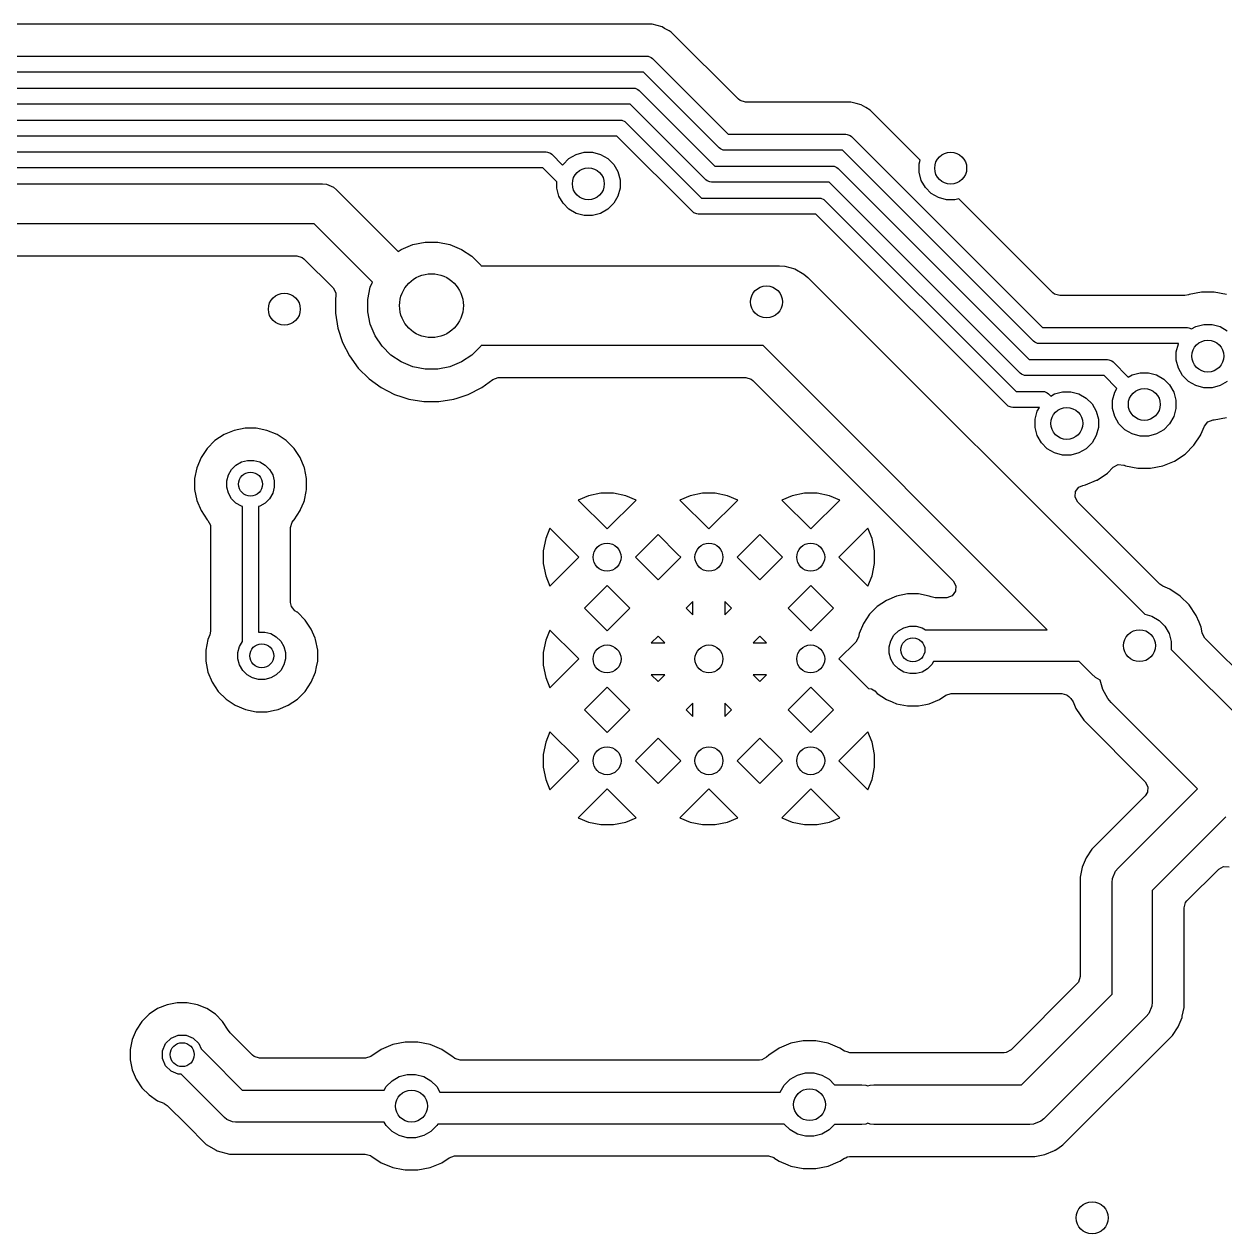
# Model space of a CAD drawing. Extents: x 0.71 to 7.56, y -5.16 to -0.79.
# Drawn here: x 3.891 to 4.483, y -2.079 to -1.482 of the extents above; entities that cross this region are included whole.
import ezdxf

# ---------------------------------------------------------------- set-up
doc = ezdxf.new("R2010")
doc.units = 0
doc.header["$MEASUREMENT"] = 0
doc.layers.add('BLACK', color=7, linetype='CONTINUOUS')

msp = doc.modelspace()

# ---------------------------------------------------------------- linework, layer by layer
at = {"layer": 'BLACK', "linetype": 'CONTINUOUS'}
for p, q in [((4.20028, -1.48226), (2.98742, -1.48226)), ((4.20279, -1.48294), (4.20028, -1.48226)), ((4.20028, -1.48226), (4.20028, -1.48226)), ((4.2053, -1.48361), (4.20279, -1.48294)), ((4.20652, -1.48432), (4.2053, -1.48361)), ((4.20874, -1.48559), (4.20652, -1.48432)), ((4.20926, -1.4859), (4.20874, -1.48559)), ((4.20979, -1.4862), (4.20926, -1.4859)), ((4.2429, -1.51931), (4.20979, -1.4862)), ((4.20979, -1.4862), (4.20979, -1.4862)), ((2.94809, -1.49803), (4.19769, -1.49803)), ((4.19769, -1.49803), (4.19846, -1.49811)), ((4.19846, -1.49811), (4.19988, -1.49869)), ((4.19988, -1.49869), (4.20047, -1.49918)), ((4.20047, -1.49918), (4.2378, -1.53651)), ((4.19606, -1.50591), (2.94646, -1.50591)), ((4.23338, -1.54323), (4.19606, -1.50591)), ((2.94118, -1.51378), (4.19117, -1.51378)), ((4.19117, -1.51378), (4.19193, -1.51386)), ((4.19193, -1.51386), (4.19335, -1.51444)), ((4.19335, -1.51444), (4.19395, -1.51493)), ((4.19395, -1.51493), (4.23127, -1.55225)), ((4.24371, -1.51996), (4.2429, -1.51931)), ((4.24635, -1.52074), (4.24371, -1.51996)), ((4.29837, -1.52074), (4.24635, -1.52074)), ((4.30088, -1.52141), (4.29837, -1.52074)), ((4.29837, -1.52074), (4.29837, -1.52074)), ((4.18954, -1.52165), (2.93955, -1.52165)), ((4.22686, -1.55898), (4.18954, -1.52165)), ((4.30339, -1.52208), (4.30088, -1.52141)), ((4.30563, -1.52338), (4.30339, -1.52208)), ((4.30788, -1.52468), (4.30563, -1.52338)), ((4.33245, -1.54925), (4.30788, -1.52468)), ((2.93466, -1.52953), (4.18464, -1.52953)), ((4.18464, -1.52953), (4.18541, -1.5296)), ((4.18541, -1.5296), (4.18683, -1.53019)), ((4.18683, -1.53019), (4.18743, -1.53068)), ((4.18743, -1.53068), (4.22475, -1.568)), ((4.18301, -1.5374), (2.93303, -1.5374)), ((4.22034, -1.57472), (4.18301, -1.5374)), ((4.2378, -1.53651), (4.29578, -1.53651)), ((4.29578, -1.53651), (4.29655, -1.53658)), ((4.29655, -1.53658), (4.29797, -1.53717)), ((4.29797, -1.53717), (4.29856, -1.53766)), ((4.29856, -1.53766), (4.39279, -1.63189)), ((4.23398, -1.54372), (4.23338, -1.54323)), ((4.23437, -1.54388), (4.23398, -1.54372)), ((4.2354, -1.54431), (4.23437, -1.54388)), ((4.23617, -1.54438), (4.2354, -1.54431)), ((4.29415, -1.54438), (4.23617, -1.54438)), ((4.38838, -1.63861), (4.29415, -1.54438)), ((2.92814, -1.54528), (4.14803, -1.54528)), ((4.14803, -1.54528), (4.1488, -1.54535)), ((4.1488, -1.54535), (4.15022, -1.54594)), ((4.15022, -1.54594), (4.15082, -1.54643)), ((4.15082, -1.54643), (4.15618, -1.5518)), ((4.1564, -1.55142), (4.15931, -1.54851)), ((4.15931, -1.54851), (4.16287, -1.54645)), ((4.16287, -1.54645), (4.16684, -1.54539)), ((4.16684, -1.54539), (4.17095, -1.54539)), ((4.17095, -1.54539), (4.17492, -1.54645)), ((4.17492, -1.54645), (4.17848, -1.54851)), ((4.17848, -1.54851), (4.18139, -1.55142)), ((4.33194, -1.55118), (4.33245, -1.54925)), ((4.1464, -1.55315), (2.92651, -1.55315)), ((4.15328, -1.56003), (4.1464, -1.55315)), ((4.15618, -1.5518), (4.1564, -1.55142)), ((4.18139, -1.55142), (4.18345, -1.55498)), ((4.18345, -1.55498), (4.18451, -1.55895)), ((4.23127, -1.55225), (4.28926, -1.55225)), ((4.28926, -1.55225), (4.29003, -1.55233)), ((4.29003, -1.55233), (4.29144, -1.55292)), ((4.29144, -1.55292), (4.29204, -1.55341)), ((4.29204, -1.55341), (4.38627, -1.64764)), ((4.33194, -1.55529), (4.33194, -1.55118)), ((4.333, -1.55926), (4.33194, -1.55529)), ((3.83268, -1.56102), (4.0378, -1.56102)), ((4.0378, -1.56102), (4.03972, -1.56121)), ((4.03972, -1.56121), (4.04326, -1.56268)), ((4.04326, -1.56268), (4.04326, -1.56268)), ((4.04326, -1.56268), (4.04476, -1.56391)), ((4.15328, -1.56306), (4.15328, -1.56003)), ((4.18451, -1.55895), (4.18451, -1.56306)), ((4.22745, -1.55947), (4.22686, -1.55898)), ((4.22887, -1.56005), (4.22745, -1.55947)), ((4.22964, -1.56013), (4.22887, -1.56005)), ((4.28763, -1.56013), (4.22964, -1.56013)), ((4.38186, -1.65436), (4.28763, -1.56013)), ((4.33506, -1.56282), (4.333, -1.55926)), ((4.04476, -1.56391), (4.07516, -1.59431)), ((4.15435, -1.56703), (4.15328, -1.56306)), ((4.1564, -1.57059), (4.15435, -1.56703)), ((4.18345, -1.56703), (4.18139, -1.57059)), ((4.18451, -1.56306), (4.18345, -1.56703)), ((4.22475, -1.568), (4.28273, -1.568)), ((4.28273, -1.568), (4.2835, -1.56808)), ((4.2835, -1.56808), (4.28492, -1.56867)), ((4.28492, -1.56867), (4.28552, -1.56916)), ((4.33796, -1.56573), (4.33506, -1.56282)), ((4.34152, -1.56779), (4.33796, -1.56573)), ((4.34549, -1.56885), (4.34152, -1.56779)), ((4.35154, -1.56833), (4.3496, -1.56885)), ((4.36917, -1.58596), (4.35154, -1.56833)), ((4.15931, -1.5735), (4.1564, -1.57059)), ((4.16287, -1.57555), (4.15931, -1.5735)), ((4.17848, -1.5735), (4.17492, -1.57555)), ((4.18139, -1.57059), (4.17848, -1.5735)), ((4.28552, -1.56916), (4.37975, -1.66339)), ((4.3496, -1.56885), (4.34549, -1.56885)), ((4.16684, -1.57662), (4.16287, -1.57555)), ((4.17095, -1.57662), (4.16684, -1.57662)), ((4.17492, -1.57555), (4.17095, -1.57662)), ((4.22093, -1.57521), (4.22034, -1.57472)), ((4.22235, -1.5758), (4.22093, -1.57521)), ((4.22312, -1.57588), (4.22235, -1.5758)), ((4.2811, -1.57588), (4.22312, -1.57588)), ((4.37533, -1.67011), (4.2811, -1.57588)), ((4.03372, -1.58071), (3.84188, -1.58071)), ((4.06243, -1.60942), (4.03372, -1.58071)), ((4.3979, -1.61469), (4.36917, -1.58596)), ((4.07669, -1.59329), (4.08239, -1.59092)), ((4.08239, -1.59092), (4.08845, -1.58972)), ((4.08845, -1.58972), (4.09462, -1.58972)), ((4.09462, -1.58972), (4.10068, -1.59092)), ((4.10068, -1.59092), (4.10638, -1.59329)), ((3.87629, -1.59648), (4.02517, -1.59648)), ((4.02517, -1.59648), (4.0278, -1.59725)), ((4.0278, -1.59725), (4.02862, -1.59791)), ((4.02862, -1.59791), (4.04303, -1.61232)), ((4.07516, -1.59431), (4.07669, -1.59329)), ((4.10638, -1.59329), (4.11152, -1.59672)), ((4.11152, -1.59672), (4.11588, -1.60108)), ((4.11588, -1.60108), (4.11608, -1.60138)), ((4.11608, -1.60138), (4.26321, -1.60138)), ((4.26321, -1.60138), (4.26578, -1.60155)), ((4.26578, -1.60155), (4.26578, -1.60155)), ((4.26578, -1.60155), (4.27074, -1.60288)), ((4.27074, -1.60288), (4.27519, -1.60545)), ((4.0614, -1.61192), (4.06243, -1.60942)), ((4.27519, -1.60545), (4.27519, -1.60545)), ((4.27519, -1.60545), (4.27713, -1.60714)), ((4.27713, -1.60714), (4.44323, -1.77325)), ((4.04303, -1.61232), (4.04435, -1.61473)), ((4.04435, -1.61473), (4.0444, -1.61653)), ((4.06019, -1.61798), (4.0614, -1.61192)), ((4.39871, -1.61535), (4.3979, -1.61469)), ((4.40135, -1.61612), (4.39871, -1.61535)), ((4.46297, -1.61612), (4.40135, -1.61612)), ((4.46484, -1.61575), (4.46297, -1.61612)), ((4.46516, -1.61562), (4.46484, -1.61575)), ((4.47125, -1.61441), (4.46516, -1.61562)), ((4.46516, -1.61562), (4.46516, -1.61562)), ((4.47746, -1.61441), (4.47125, -1.61441)), ((4.47125, -1.61441), (4.47125, -1.61441)), ((4.48354, -1.61562), (4.47746, -1.61441)), ((4.47746, -1.61441), (4.47746, -1.61441)), ((4.0444, -1.61653), (4.04427, -1.61734)), ((4.04427, -1.61734), (4.04427, -1.62478)), ((4.06019, -1.62415), (4.06019, -1.61798)), ((4.04427, -1.62478), (4.04544, -1.63213)), ((4.0614, -1.63021), (4.06019, -1.62415)), ((4.04544, -1.63213), (4.04773, -1.63921)), ((4.06376, -1.63591), (4.0614, -1.63021)), ((4.39279, -1.63189), (4.46426, -1.63189)), ((4.46426, -1.63189), (4.46503, -1.63197)), ((4.46503, -1.63197), (4.46635, -1.63251)), ((4.46635, -1.63251), (4.46833, -1.63137)), ((4.46833, -1.63137), (4.4723, -1.63031)), ((4.4723, -1.63031), (4.47641, -1.63031)), ((4.47641, -1.63031), (4.48038, -1.63137)), ((4.48038, -1.63137), (4.48394, -1.63343)), ((4.04773, -1.63921), (4.05111, -1.64583)), ((4.06719, -1.64104), (4.06376, -1.63591)), ((4.38898, -1.6391), (4.38838, -1.63861)), ((4.3904, -1.63969), (4.38898, -1.6391)), ((4.39116, -1.63976), (4.3904, -1.63969)), ((4.45988, -1.63976), (4.39116, -1.63976)), ((4.45874, -1.64387), (4.4598, -1.63989)), ((4.4598, -1.63989), (4.45988, -1.63976)), ((4.05111, -1.64583), (4.05548, -1.65185)), ((4.07155, -1.64541), (4.06719, -1.64104)), ((4.07669, -1.64884), (4.07155, -1.64541)), ((4.11152, -1.64541), (4.10638, -1.64884)), ((4.11588, -1.64104), (4.11152, -1.64541)), ((4.11608, -1.64075), (4.11588, -1.64104)), ((4.25505, -1.64075), (4.11608, -1.64075)), ((4.39516, -1.78085), (4.25505, -1.64075)), ((4.45874, -1.64798), (4.45874, -1.64387)), ((4.05548, -1.65185), (4.06075, -1.65711)), ((4.08239, -1.6512), (4.07669, -1.64884)), ((4.08845, -1.65241), (4.08239, -1.6512)), ((4.10068, -1.6512), (4.09462, -1.65241)), ((4.10638, -1.64884), (4.10068, -1.6512)), ((4.38627, -1.64764), (4.42482, -1.64764)), ((4.42482, -1.64764), (4.42559, -1.64771)), ((4.42559, -1.64771), (4.42701, -1.6483)), ((4.42701, -1.6483), (4.42761, -1.64879)), ((4.42761, -1.64879), (4.4351, -1.65628)), ((4.4598, -1.65195), (4.45874, -1.64798)), ((4.46186, -1.65551), (4.4598, -1.65195)), ((4.06075, -1.65711), (4.06676, -1.66149)), ((4.09462, -1.65241), (4.08845, -1.65241)), ((4.11631, -1.66149), (4.12187, -1.65745)), ((4.12187, -1.65745), (4.12446, -1.65652)), ((4.12446, -1.65652), (4.12474, -1.65652)), ((4.12474, -1.65652), (4.2465, -1.65652)), ((4.2465, -1.65652), (4.24914, -1.65729)), ((4.24914, -1.65729), (4.24995, -1.65795)), ((4.24995, -1.65795), (4.34876, -1.75675)), ((4.38245, -1.65485), (4.38186, -1.65436)), ((4.38387, -1.65544), (4.38245, -1.65485)), ((4.38464, -1.65551), (4.38387, -1.65544)), ((4.42319, -1.65551), (4.38464, -1.65551)), ((4.42953, -1.66185), (4.42319, -1.65551)), ((4.4351, -1.65628), (4.43697, -1.6552)), ((4.43697, -1.6552), (4.44094, -1.65414)), ((4.44094, -1.65414), (4.44505, -1.65414)), ((4.44505, -1.65414), (4.44902, -1.6552)), ((4.44902, -1.6552), (4.45258, -1.65725)), ((4.45258, -1.65725), (4.45549, -1.66016)), ((4.46477, -1.65841), (4.46186, -1.65551)), ((4.06676, -1.66149), (4.0699, -1.66308)), ((4.0699, -1.66308), (4.07339, -1.66486)), ((4.10968, -1.66486), (4.11631, -1.66149)), ((4.37975, -1.66339), (4.39299, -1.66339)), ((4.39299, -1.66339), (4.39375, -1.66346)), ((4.39375, -1.66346), (4.39517, -1.66405)), ((4.39517, -1.66405), (4.39577, -1.66454)), ((4.39875, -1.66456), (4.40272, -1.6635)), ((4.40272, -1.6635), (4.40683, -1.6635)), ((4.40683, -1.6635), (4.4108, -1.66456)), ((4.42738, -1.66769), (4.42845, -1.66372)), ((4.42845, -1.66372), (4.42953, -1.66185)), ((4.45549, -1.66016), (4.45755, -1.66372)), ((4.45755, -1.66372), (4.45861, -1.66769)), ((4.46833, -1.66047), (4.46477, -1.65841)), ((4.4723, -1.66153), (4.46833, -1.66047)), ((4.47641, -1.66153), (4.4723, -1.66153)), ((4.48038, -1.66047), (4.47641, -1.66153)), ((4.48394, -1.65841), (4.48038, -1.66047)), ((4.07339, -1.66486), (4.07339, -1.66486)), ((4.07339, -1.66486), (4.07339, -1.66486)), ((4.07339, -1.66486), (4.07692, -1.66601)), ((4.07692, -1.66601), (4.08047, -1.66716)), ((4.08047, -1.66716), (4.08782, -1.66833)), ((4.08782, -1.66833), (4.08782, -1.66833)), ((4.08782, -1.66833), (4.09526, -1.66833)), ((4.09526, -1.66833), (4.1026, -1.66716)), ((4.1026, -1.66716), (4.10419, -1.66665)), ((4.10419, -1.66665), (4.10968, -1.66486)), ((4.37593, -1.6706), (4.37533, -1.67011)), ((4.39577, -1.66454), (4.39688, -1.66565)), ((4.39688, -1.66565), (4.39875, -1.66456)), ((4.4108, -1.66456), (4.41436, -1.66662)), ((4.41436, -1.66662), (4.41727, -1.66953)), ((4.41727, -1.66953), (4.41933, -1.67309)), ((4.42738, -1.6718), (4.42738, -1.66769)), ((4.45861, -1.66769), (4.45861, -1.6718)), ((4.37735, -1.67118), (4.37593, -1.6706)), ((4.37812, -1.67126), (4.37735, -1.67118)), ((4.39128, -1.67126), (4.37812, -1.67126)), ((4.38916, -1.67706), (4.39023, -1.67309)), ((4.39023, -1.67309), (4.39128, -1.67126)), ((4.41933, -1.67309), (4.42039, -1.67706)), ((4.42845, -1.67578), (4.42738, -1.6718)), ((4.4305, -1.67934), (4.42845, -1.67578)), ((4.45755, -1.67578), (4.45549, -1.67934)), ((4.45861, -1.6718), (4.45755, -1.67578)), ((3.99965, -1.68148), (3.99432, -1.68254)), ((4.00508, -1.68148), (3.99965, -1.68148)), ((3.99965, -1.68148), (3.99965, -1.68148)), ((4.01041, -1.68254), (4.00508, -1.68148)), ((4.00508, -1.68148), (4.00508, -1.68148)), ((4.38916, -1.68117), (4.38916, -1.67706)), ((4.39023, -1.68514), (4.38916, -1.68117)), ((4.42039, -1.68117), (4.41933, -1.68514)), ((4.42039, -1.67706), (4.42039, -1.68117)), ((4.43341, -1.68224), (4.4305, -1.67934)), ((4.45549, -1.67934), (4.45258, -1.68224)), ((4.47095, -1.68462), (4.47268, -1.68045)), ((4.47268, -1.68045), (4.4744, -1.67831)), ((4.4744, -1.67831), (4.47701, -1.67744)), ((4.47701, -1.67744), (4.47719, -1.67744)), ((4.47719, -1.67744), (4.47746, -1.67744)), ((4.47746, -1.67744), (4.48354, -1.67623)), ((4.47746, -1.67744), (4.47746, -1.67744)), ((3.98478, -1.68763), (3.98094, -1.69147)), ((3.9893, -1.68462), (3.98478, -1.68763)), ((3.98478, -1.68763), (3.98478, -1.68763)), ((3.99432, -1.68254), (3.9893, -1.68461)), ((3.9893, -1.68461), (3.9893, -1.68462)), ((3.99432, -1.68254), (3.99432, -1.68254)), ((4.01543, -1.68461), (4.01041, -1.68254)), ((4.01041, -1.68254), (4.01041, -1.68254)), ((4.01543, -1.68462), (4.01543, -1.68461)), ((4.01994, -1.68763), (4.01543, -1.68462)), ((4.02378, -1.69147), (4.01994, -1.68763)), ((4.01994, -1.68763), (4.01994, -1.68763)), ((4.39228, -1.6887), (4.39023, -1.68514)), ((4.41933, -1.68514), (4.41727, -1.6887)), ((4.43697, -1.6843), (4.43341, -1.68224)), ((4.44094, -1.68536), (4.43697, -1.6843)), ((4.44505, -1.68536), (4.44094, -1.68536)), ((4.44902, -1.6843), (4.44505, -1.68536)), ((4.45258, -1.68224), (4.44902, -1.6843)), ((4.46748, -1.68984), (4.47093, -1.68468)), ((4.47093, -1.68468), (4.47095, -1.68462)), ((3.98094, -1.69147), (3.97792, -1.69599)), ((3.98094, -1.69147), (3.98094, -1.69147)), ((4.0268, -1.69599), (4.02378, -1.69147)), ((4.02378, -1.69147), (4.02378, -1.69147)), ((4.39519, -1.69161), (4.39228, -1.6887)), ((4.39875, -1.69366), (4.39519, -1.69161)), ((4.40272, -1.69473), (4.39875, -1.69366)), ((4.4108, -1.69366), (4.40683, -1.69473)), ((4.41436, -1.69161), (4.4108, -1.69366)), ((4.41727, -1.6887), (4.41436, -1.69161)), ((4.46309, -1.69423), (4.46748, -1.68984)), ((3.97792, -1.69599), (3.97584, -1.70101)), ((3.97792, -1.69599), (3.97792, -1.69599)), ((3.99299, -1.70187), (3.99517, -1.69968)), ((3.99517, -1.69968), (3.99784, -1.69814)), ((3.99784, -1.69814), (4.00082, -1.69735)), ((4.00082, -1.69735), (4.0039, -1.69735)), ((4.0039, -1.69735), (4.00688, -1.69814)), ((4.00688, -1.69814), (4.00955, -1.69968)), ((4.00955, -1.69968), (4.01173, -1.70187)), ((4.02878, -1.70077), (4.0268, -1.69599)), ((4.0268, -1.69599), (4.0268, -1.69599)), ((4.40683, -1.69473), (4.40272, -1.69473)), ((4.42768, -1.70078), (4.4301, -1.69946)), ((4.4301, -1.69946), (4.43284, -1.69966)), ((4.43284, -1.69966), (4.433, -1.69972)), ((4.433, -1.69972), (4.4338, -1.70005)), ((4.45219, -1.70005), (4.45792, -1.69768)), ((4.45792, -1.69768), (4.46309, -1.69423)), ((3.97584, -1.70101), (3.97478, -1.70634)), ((3.97584, -1.70101), (3.97584, -1.70101)), ((3.99065, -1.70751), (3.99145, -1.70454)), ((3.99145, -1.70454), (3.99299, -1.70187)), ((4.01173, -1.70187), (4.01327, -1.70454)), ((4.01327, -1.70454), (4.01407, -1.70751)), ((4.02888, -1.70101), (4.02878, -1.70077)), ((4.02994, -1.70634), (4.02888, -1.70101)), ((4.02888, -1.70101), (4.02888, -1.70101)), ((4.02888, -1.70101), (4.02888, -1.70101)), ((4.4197, -1.70704), (4.42487, -1.70359)), ((4.42487, -1.70359), (4.42768, -1.70078)), ((4.4338, -1.70005), (4.43989, -1.70126)), ((4.43989, -1.70126), (4.43989, -1.70126)), ((4.43989, -1.70126), (4.43989, -1.70126)), ((4.43989, -1.70126), (4.4461, -1.70126)), ((4.4461, -1.70126), (4.45219, -1.70005)), ((4.4461, -1.70126), (4.4461, -1.70126)), ((3.97478, -1.70634), (3.97478, -1.70634)), ((3.97478, -1.70634), (3.97478, -1.71177)), ((3.97478, -1.71177), (3.97478, -1.71177)), ((3.97478, -1.71177), (3.97478, -1.71177)), ((3.97478, -1.71177), (3.97584, -1.7171)), ((3.99065, -1.7106), (3.99065, -1.70751)), ((3.99145, -1.71358), (3.99065, -1.7106)), ((4.01407, -1.7106), (4.01327, -1.71358)), ((4.01407, -1.70751), (4.01407, -1.7106)), ((4.02976, -1.71268), (4.02994, -1.71177)), ((4.02994, -1.71177), (4.02994, -1.70634)), ((4.40907, -1.71275), (4.41072, -1.71055)), ((4.41072, -1.71055), (4.4127, -1.70967)), ((4.4127, -1.70967), (4.41397, -1.70942)), ((4.41397, -1.70942), (4.41944, -1.70715)), ((4.41944, -1.70715), (4.4197, -1.70704)), ((4.4197, -1.70704), (4.4197, -1.70704)), ((4.4197, -1.70704), (4.4197, -1.70704)), ((3.97584, -1.7171), (3.97584, -1.7171)), ((3.97584, -1.7171), (3.97792, -1.72212)), ((3.99299, -1.71625), (3.99145, -1.71358)), ((3.99517, -1.71843), (3.99299, -1.71625)), ((4.01173, -1.71625), (4.00955, -1.71843)), ((4.01327, -1.71358), (4.01173, -1.71625)), ((4.02854, -1.71793), (4.02888, -1.7171)), ((4.02888, -1.7171), (4.02892, -1.7169)), ((4.02892, -1.7169), (4.02976, -1.71268)), ((4.16896, -1.71479), (4.16389, -1.7169)), ((4.16389, -1.7169), (4.17815, -1.73116)), ((4.17505, -1.71358), (4.16896, -1.71479)), ((4.16896, -1.71479), (4.16896, -1.71479)), ((4.18125, -1.71358), (4.17505, -1.71358)), ((4.17815, -1.73116), (4.19241, -1.7169)), ((4.18734, -1.71479), (4.18125, -1.71358)), ((4.19241, -1.7169), (4.18734, -1.71479)), ((4.18734, -1.71479), (4.18734, -1.71479)), ((4.21916, -1.71479), (4.21408, -1.7169)), ((4.21408, -1.7169), (4.22835, -1.73116)), ((4.22524, -1.71358), (4.21916, -1.71479)), ((4.21916, -1.71479), (4.21916, -1.71479)), ((4.23145, -1.71358), (4.22524, -1.71358)), ((4.22835, -1.73116), (4.24261, -1.7169)), ((4.23753, -1.71479), (4.23145, -1.71358)), ((4.24261, -1.7169), (4.23753, -1.71479)), ((4.23753, -1.71479), (4.23753, -1.71479)), ((4.26936, -1.71479), (4.26428, -1.7169)), ((4.26428, -1.7169), (4.27854, -1.73116)), ((4.27544, -1.71358), (4.26936, -1.71479)), ((4.26936, -1.71479), (4.26936, -1.71479)), ((4.28165, -1.71358), (4.27544, -1.71358)), ((4.27854, -1.73116), (4.29281, -1.7169)), ((4.28773, -1.71479), (4.28165, -1.71358)), ((4.29281, -1.7169), (4.28773, -1.71479)), ((4.28773, -1.71479), (4.28773, -1.71479)), ((4.40888, -1.7155), (4.40889, -1.71529)), ((4.4102, -1.71791), (4.40888, -1.7155)), ((4.40889, -1.71529), (4.40907, -1.71275)), ((3.97792, -1.72212), (3.97792, -1.72212)), ((3.97792, -1.72212), (3.98094, -1.72664)), ((3.99784, -1.71997), (3.99517, -1.71843)), ((3.99843, -1.72012), (3.99784, -1.71997)), ((3.99843, -1.78665), (3.99843, -1.72012)), ((4.00688, -1.71997), (4.0063, -1.72012)), ((4.0063, -1.72012), (4.0063, -1.782)), ((4.00955, -1.71843), (4.00688, -1.71997)), ((4.02378, -1.72664), (4.0268, -1.72212)), ((4.0268, -1.72212), (4.02702, -1.72158)), ((4.02702, -1.72158), (4.02854, -1.71793)), ((4.45062, -1.75833), (4.4102, -1.71791)), ((3.98094, -1.72664), (3.98123, -1.72692)), ((3.98123, -1.72692), (3.98255, -1.72934)), ((3.98255, -1.72934), (3.98266, -1.73037)), ((4.02207, -1.73037), (4.02284, -1.72774)), ((4.02284, -1.72774), (4.0235, -1.72692)), ((4.0235, -1.72692), (4.02358, -1.72684)), ((4.02358, -1.72684), (4.02378, -1.72664)), ((3.98266, -1.73037), (3.98266, -1.78154)), ((4.02207, -1.74198), (4.02207, -1.73037)), ((4.14997, -1.73082), (4.14786, -1.73589)), ((4.16286, -1.74371), (4.14997, -1.73082)), ((4.17815, -1.73116), (4.17815, -1.73116)), ((4.20325, -1.7339), (4.19207, -1.74508)), ((4.21306, -1.74371), (4.20325, -1.7339)), ((4.20325, -1.7339), (4.20325, -1.7339)), ((4.22835, -1.73116), (4.22835, -1.73116)), ((4.25344, -1.7339), (4.24227, -1.74508)), ((4.26325, -1.74371), (4.25344, -1.7339)), ((4.25344, -1.7339), (4.25344, -1.7339)), ((4.27854, -1.73116), (4.27854, -1.73116)), ((4.30673, -1.73082), (4.29246, -1.74508)), ((4.30883, -1.73589), (4.30673, -1.73082)), ((4.14786, -1.73589), (4.14665, -1.74198)), ((4.14786, -1.73589), (4.14786, -1.73589)), ((4.31004, -1.74198), (4.30883, -1.73589)), ((4.30883, -1.73589), (4.30883, -1.73589)), ((4.02207, -1.76741), (4.02207, -1.74198)), ((4.14665, -1.74198), (4.14665, -1.74818)), ((4.14997, -1.75934), (4.16423, -1.74508)), ((4.16423, -1.74508), (4.16286, -1.74371)), ((4.16423, -1.74508), (4.16423, -1.74508)), ((4.19207, -1.74508), (4.20325, -1.75626)), ((4.20325, -1.75626), (4.21443, -1.74508)), ((4.21443, -1.74508), (4.21306, -1.74371)), ((4.21443, -1.74508), (4.21443, -1.74508)), ((4.24227, -1.74508), (4.25344, -1.75626)), ((4.25344, -1.75626), (4.26462, -1.74508)), ((4.26462, -1.74508), (4.26325, -1.74371)), ((4.26462, -1.74508), (4.26462, -1.74508)), ((4.29246, -1.74508), (4.29246, -1.74508)), ((4.29246, -1.74508), (4.30673, -1.75934)), ((4.31004, -1.74818), (4.31004, -1.74198)), ((4.31004, -1.74198), (4.31004, -1.74198)), ((4.14665, -1.74818), (4.14786, -1.75427)), ((4.30883, -1.75427), (4.31004, -1.74818)), ((4.31004, -1.74818), (4.31004, -1.74818)), ((4.14786, -1.75427), (4.14786, -1.75427)), ((4.14786, -1.75427), (4.14997, -1.75934)), ((4.17815, -1.759), (4.16697, -1.77018)), ((4.18933, -1.77018), (4.17815, -1.759)), ((4.17815, -1.759), (4.17815, -1.759)), ((4.20325, -1.75626), (4.20325, -1.75626)), ((4.25344, -1.75626), (4.25344, -1.75626)), ((4.27854, -1.759), (4.26736, -1.77018)), ((4.28972, -1.77018), (4.27854, -1.759)), ((4.27854, -1.759), (4.27854, -1.759)), ((4.30673, -1.75934), (4.30883, -1.75427)), ((4.30883, -1.75427), (4.30883, -1.75427)), ((4.34876, -1.75675), (4.35008, -1.75916)), ((4.35008, -1.75916), (4.34988, -1.76191)), ((4.4522, -1.75939), (4.45062, -1.75833)), ((4.45559, -1.7608), (4.4522, -1.75939)), ((4.32089, -1.76429), (4.31587, -1.76637)), ((4.32622, -1.76323), (4.32089, -1.76429)), ((4.32089, -1.76429), (4.32089, -1.76429)), ((4.33165, -1.76323), (4.32622, -1.76323)), ((4.32622, -1.76323), (4.32622, -1.76323)), ((4.33698, -1.76429), (4.33165, -1.76323)), ((4.33165, -1.76323), (4.33165, -1.76323)), ((4.33799, -1.76471), (4.33698, -1.76429)), ((4.33698, -1.76429), (4.33698, -1.76429)), ((4.33985, -1.76508), (4.33799, -1.76471)), ((4.3453, -1.76508), (4.33985, -1.76508)), ((4.34565, -1.76507), (4.3453, -1.76508)), ((4.34823, -1.76411), (4.34565, -1.76507)), ((4.34988, -1.76191), (4.34823, -1.76411)), ((4.46075, -1.76424), (4.45559, -1.7608)), ((4.45559, -1.7608), (4.45559, -1.7608)), ((4.46514, -1.76863), (4.46075, -1.76424)), ((4.46075, -1.76424), (4.46075, -1.76424)), ((4.02247, -1.76935), (4.02207, -1.76741)), ((4.02316, -1.77018), (4.02247, -1.76935)), ((4.02424, -1.77147), (4.02316, -1.77018)), ((4.02536, -1.77221), (4.02424, -1.77147)), ((4.16697, -1.77018), (4.17815, -1.78136)), ((4.17815, -1.78136), (4.18933, -1.77018)), ((4.18933, -1.77018), (4.18933, -1.77018)), ((4.18933, -1.77018), (4.18933, -1.77018)), ((4.22047, -1.76687), (4.21717, -1.77018)), ((4.21717, -1.77018), (4.22047, -1.77348)), ((4.22047, -1.77348), (4.22047, -1.76687)), ((4.23953, -1.77018), (4.23622, -1.76687)), ((4.23622, -1.76687), (4.23622, -1.77348)), ((4.23622, -1.77348), (4.23953, -1.77018)), ((4.23953, -1.77018), (4.23953, -1.77018)), ((4.23953, -1.77018), (4.23953, -1.77018)), ((4.26736, -1.77018), (4.27854, -1.78136)), ((4.27854, -1.78136), (4.28972, -1.77018)), ((4.28972, -1.77018), (4.28972, -1.77018)), ((4.31135, -1.76939), (4.30751, -1.77323)), ((4.31587, -1.76637), (4.31135, -1.76939)), ((4.31135, -1.76939), (4.31135, -1.76939)), ((4.31587, -1.76637), (4.31587, -1.76637)), ((4.46859, -1.7738), (4.46514, -1.76863)), ((4.46514, -1.76863), (4.46514, -1.76863)), ((4.02545, -1.77228), (4.02536, -1.77221)), ((4.02536, -1.77221), (4.02536, -1.77221)), ((4.0293, -1.77612), (4.02545, -1.77228)), ((4.03231, -1.78064), (4.0293, -1.77612)), ((4.0293, -1.77612), (4.0293, -1.77612)), ((4.30751, -1.77323), (4.30449, -1.77775)), ((4.30751, -1.77323), (4.30751, -1.77323)), ((4.44323, -1.77325), (4.44669, -1.77418)), ((4.44669, -1.77418), (4.45025, -1.77623)), ((4.45025, -1.77623), (4.45316, -1.77914)), ((4.46998, -1.77715), (4.46859, -1.7738)), ((4.46859, -1.7738), (4.46859, -1.7738)), ((4.47097, -1.77953), (4.46998, -1.77715)), ((3.98229, -1.78341), (3.98136, -1.78566)), ((3.98266, -1.78154), (3.98229, -1.78341)), ((4.0063, -1.782), (4.00633, -1.78199)), ((4.00633, -1.78199), (4.00942, -1.78199)), ((4.00942, -1.78199), (4.01239, -1.78279)), ((4.01239, -1.78279), (4.01506, -1.78433)), ((4.03415, -1.78506), (4.03231, -1.78064)), ((4.03231, -1.78064), (4.03231, -1.78064)), ((4.14997, -1.78101), (4.14786, -1.78609)), ((4.16286, -1.79391), (4.14997, -1.78101)), ((4.17815, -1.78136), (4.17815, -1.78136)), ((4.27854, -1.78136), (4.27854, -1.78136)), ((4.30241, -1.78277), (4.30207, -1.78451)), ((4.30449, -1.77775), (4.30241, -1.78277)), ((4.30241, -1.78277), (4.30241, -1.78277)), ((4.30449, -1.77775), (4.30449, -1.77775)), ((4.31956, -1.78362), (4.32174, -1.78144)), ((4.32174, -1.78144), (4.32441, -1.7799)), ((4.32441, -1.7799), (4.32739, -1.7791)), ((4.32739, -1.7791), (4.33047, -1.7791)), ((4.33047, -1.7791), (4.33345, -1.7799)), ((4.33345, -1.7799), (4.3351, -1.78085)), ((4.3351, -1.78085), (4.39516, -1.78085)), ((4.45316, -1.77914), (4.45521, -1.7827)), ((4.45521, -1.7827), (4.45628, -1.78667)), ((4.47155, -1.78246), (4.47097, -1.77953)), ((4.47157, -1.78254), (4.47155, -1.78246)), ((4.47288, -1.78495), (4.47157, -1.78254)), ((3.98136, -1.78566), (3.9803, -1.79098)), ((3.98136, -1.78566), (3.98136, -1.78566)), ((3.99616, -1.79216), (3.99696, -1.78918)), ((3.99696, -1.78918), (3.99843, -1.78665)), ((4.01506, -1.78433), (4.01724, -1.78651)), ((4.01724, -1.78651), (4.01879, -1.78918)), ((4.01879, -1.78918), (4.01958, -1.79216)), ((4.03439, -1.78566), (4.03415, -1.78506)), ((4.03545, -1.79098), (4.03439, -1.78566)), ((4.03439, -1.78566), (4.03439, -1.78566)), ((4.03439, -1.78566), (4.03439, -1.78566)), ((4.14786, -1.78609), (4.14665, -1.79217)), ((4.14786, -1.78609), (4.14786, -1.78609)), ((4.20325, -1.7841), (4.19994, -1.7874)), ((4.19994, -1.7874), (4.20655, -1.7874)), ((4.20655, -1.7874), (4.20325, -1.7841)), ((4.20325, -1.7841), (4.20325, -1.7841)), ((4.25344, -1.7841), (4.25014, -1.7874)), ((4.25014, -1.7874), (4.25675, -1.7874)), ((4.25675, -1.7874), (4.25344, -1.7841)), ((4.25344, -1.7841), (4.25344, -1.7841)), ((4.30073, -1.78701), (4.29246, -1.79528)), ((4.30079, -1.78695), (4.30073, -1.78701)), ((4.30207, -1.78451), (4.30079, -1.78695)), ((4.31722, -1.78927), (4.31802, -1.78629)), ((4.31722, -1.79235), (4.31722, -1.78927)), ((4.31802, -1.78629), (4.31956, -1.78362)), ((4.45628, -1.78667), (4.45628, -1.79064)), ((4.73145, -2.04352), (4.47288, -1.78495)), ((3.9803, -1.79098), (3.9803, -1.79098)), ((3.9803, -1.79098), (3.9803, -1.79642)), ((3.99616, -1.79524), (3.99616, -1.79216)), ((3.99696, -1.79822), (3.99616, -1.79524)), ((4.01958, -1.79524), (4.01879, -1.79822)), ((4.01958, -1.79216), (4.01958, -1.79524)), ((4.03545, -1.79217), (4.03545, -1.79098)), ((4.03545, -1.79642), (4.03545, -1.79217)), ((4.14665, -1.79217), (4.14665, -1.79838)), ((4.14997, -1.80954), (4.16423, -1.79528)), ((4.16423, -1.79528), (4.16286, -1.79391)), ((4.16423, -1.79528), (4.16423, -1.79528)), ((4.29246, -1.79528), (4.29246, -1.79528)), ((4.29246, -1.79528), (4.30703, -1.80984)), ((4.31802, -1.79533), (4.31722, -1.79235)), ((4.31956, -1.798), (4.31802, -1.79533)), ((4.45628, -1.79064), (4.72635, -2.06072)), ((3.9803, -1.79642), (3.9803, -1.79642)), ((3.9803, -1.79642), (3.9803, -1.79642)), ((3.9803, -1.79642), (3.98136, -1.80174)), ((3.9985, -1.80089), (3.99696, -1.79822)), ((4.00068, -1.80307), (3.9985, -1.80089)), ((4.01724, -1.80089), (4.01506, -1.80307)), ((4.01879, -1.79822), (4.01724, -1.80089)), ((4.03439, -1.80175), (4.03489, -1.79923)), ((4.03489, -1.79923), (4.03545, -1.79642)), ((4.14665, -1.79838), (4.14786, -1.80446)), ((4.32174, -1.80018), (4.31956, -1.798)), ((4.32441, -1.80172), (4.32174, -1.80018)), ((4.33612, -1.80018), (4.33345, -1.80172)), ((4.3383, -1.798), (4.33612, -1.80018)), ((4.33911, -1.7966), (4.3383, -1.798)), ((4.41091, -1.7966), (4.33911, -1.7966)), ((4.41695, -1.80264), (4.41091, -1.7966)), ((3.98136, -1.80174), (3.98136, -1.80175)), ((3.98136, -1.80175), (3.98343, -1.80676)), ((3.98343, -1.80676), (3.98343, -1.80676)), ((3.98343, -1.80676), (3.98645, -1.81128)), ((4.00335, -1.80461), (4.00068, -1.80307)), ((4.00633, -1.80541), (4.00335, -1.80461)), ((4.00942, -1.80541), (4.00633, -1.80541)), ((4.01239, -1.80461), (4.00942, -1.80541)), ((4.01506, -1.80307), (4.01239, -1.80461)), ((4.0293, -1.81128), (4.03231, -1.80676)), ((4.03231, -1.80676), (4.03439, -1.80175)), ((4.14786, -1.80446), (4.14786, -1.80446)), ((4.14786, -1.80446), (4.14997, -1.80954)), ((4.19994, -1.80315), (4.20325, -1.80645)), ((4.20655, -1.80315), (4.19994, -1.80315)), ((4.20325, -1.80645), (4.20655, -1.80315)), ((4.20325, -1.80645), (4.20325, -1.80645)), ((4.25014, -1.80315), (4.25344, -1.80645)), ((4.25675, -1.80315), (4.25014, -1.80315)), ((4.25344, -1.80645), (4.25675, -1.80315)), ((4.25344, -1.80645), (4.25344, -1.80645)), ((4.32739, -1.80252), (4.32441, -1.80172)), ((4.33047, -1.80252), (4.32739, -1.80252)), ((4.33345, -1.80172), (4.33047, -1.80252)), ((4.41889, -1.80434), (4.41695, -1.80264)), ((4.42121, -1.80568), (4.41889, -1.80434)), ((4.42248, -1.8104), (4.42121, -1.80568)), ((3.98645, -1.81128), (3.98645, -1.81128)), ((3.98645, -1.81128), (3.99029, -1.81512)), ((4.02568, -1.8149), (4.0293, -1.81128)), ((4.0293, -1.81128), (4.0293, -1.81128)), ((4.17815, -1.80919), (4.16697, -1.82037)), ((4.18933, -1.82037), (4.17815, -1.80919)), ((4.17815, -1.80919), (4.17815, -1.80919)), ((4.27854, -1.80919), (4.26736, -1.82037)), ((4.28972, -1.82037), (4.27854, -1.80919)), ((4.27854, -1.80919), (4.27854, -1.80919)), ((4.30703, -1.80984), (4.30852, -1.80997)), ((4.30852, -1.80997), (4.31018, -1.81106)), ((4.31018, -1.81106), (4.31135, -1.81223)), ((4.31135, -1.81223), (4.31135, -1.81223)), ((4.31135, -1.81223), (4.31587, -1.81525)), ((4.342, -1.81525), (4.34508, -1.81319)), ((4.34508, -1.81319), (4.34771, -1.81237)), ((4.34771, -1.81237), (4.34779, -1.81237)), ((4.34779, -1.81237), (4.40235, -1.81237)), ((4.40235, -1.81237), (4.40351, -1.81271)), ((4.40351, -1.81271), (4.40469, -1.81296)), ((4.40469, -1.81296), (4.40489, -1.81311)), ((4.40489, -1.81311), (4.40499, -1.81314)), ((4.40499, -1.81314), (4.4058, -1.8138)), ((4.42505, -1.81485), (4.42248, -1.8104)), ((3.99029, -1.81512), (3.99029, -1.81512)), ((3.99029, -1.81512), (3.99481, -1.81814)), ((3.99481, -1.81814), (3.99481, -1.81814)), ((3.99481, -1.81814), (3.99983, -1.82022)), ((4.01592, -1.82022), (4.02094, -1.81814)), ((4.02094, -1.81814), (4.02545, -1.81512)), ((4.02545, -1.81512), (4.02568, -1.8149)), ((4.02545, -1.81512), (4.02545, -1.81512)), ((4.22047, -1.81707), (4.21717, -1.82037)), ((4.22047, -1.82368), (4.22047, -1.81707)), ((4.23953, -1.82037), (4.23622, -1.81707)), ((4.23622, -1.81707), (4.23622, -1.82368)), ((4.31587, -1.81525), (4.31587, -1.81525)), ((4.31587, -1.81525), (4.31869, -1.81642)), ((4.31869, -1.81642), (4.32089, -1.81733)), ((4.32089, -1.81733), (4.32089, -1.81733)), ((4.32089, -1.81733), (4.32089, -1.81733)), ((4.32089, -1.81733), (4.32622, -1.81839)), ((4.32622, -1.81839), (4.32622, -1.81839)), ((4.32622, -1.81839), (4.33165, -1.81839)), ((4.33165, -1.81839), (4.33523, -1.81768)), ((4.33523, -1.81768), (4.33698, -1.81733)), ((4.33698, -1.81733), (4.342, -1.81525)), ((4.4058, -1.8138), (4.40684, -1.81484)), ((4.40684, -1.81484), (4.4079, -1.81642)), ((4.4079, -1.81642), (4.40924, -1.81966)), ((4.42674, -1.81679), (4.42505, -1.81485)), ((4.46924, -1.85928), (4.42674, -1.81679)), ((3.99983, -1.82022), (3.99983, -1.82022)), ((3.99983, -1.82022), (3.99983, -1.82022)), ((3.99983, -1.82022), (3.99983, -1.82022)), ((3.99983, -1.82022), (4.00516, -1.82128)), ((4.00516, -1.82128), (4.00516, -1.82128)), ((4.00516, -1.82128), (4.01059, -1.82128)), ((4.01059, -1.82128), (4.01417, -1.82057)), ((4.01417, -1.82057), (4.01514, -1.82037)), ((4.01514, -1.82037), (4.01592, -1.82022)), ((4.16697, -1.82037), (4.17815, -1.83155)), ((4.17815, -1.83155), (4.18933, -1.82037)), ((4.18933, -1.82037), (4.18933, -1.82037)), ((4.18933, -1.82037), (4.18933, -1.82037)), ((4.21717, -1.82037), (4.22047, -1.82368)), ((4.23622, -1.82368), (4.23953, -1.82037)), ((4.23953, -1.82037), (4.23953, -1.82037)), ((4.23953, -1.82037), (4.23953, -1.82037)), ((4.26736, -1.82037), (4.27854, -1.83155)), ((4.27854, -1.83155), (4.28972, -1.82037)), ((4.28972, -1.82037), (4.28972, -1.82037)), ((4.40924, -1.81966), (4.41312, -1.82547)), ((4.41312, -1.82547), (4.41312, -1.82547)), ((4.41312, -1.82547), (4.44349, -1.85583)), ((4.14786, -1.83629), (4.14665, -1.84237)), ((4.14997, -1.83121), (4.14786, -1.83629)), ((4.14786, -1.83629), (4.14786, -1.83629)), ((4.16286, -1.8441), (4.14997, -1.83121)), ((4.17815, -1.83155), (4.17815, -1.83155)), ((4.20325, -1.83429), (4.19207, -1.84547)), ((4.21306, -1.8441), (4.20325, -1.83429)), ((4.20325, -1.83429), (4.20325, -1.83429)), ((4.25344, -1.83429), (4.24227, -1.84547)), ((4.26325, -1.8441), (4.25344, -1.83429)), ((4.25344, -1.83429), (4.25344, -1.83429)), ((4.27854, -1.83155), (4.27854, -1.83155)), ((4.30673, -1.83121), (4.29246, -1.84547)), ((4.30883, -1.83629), (4.30673, -1.83121)), ((4.31004, -1.84237), (4.30883, -1.83629)), ((4.30883, -1.83629), (4.30883, -1.83629)), ((4.14665, -1.84237), (4.14665, -1.84857)), ((4.31004, -1.84857), (4.31004, -1.84237)), ((4.31004, -1.84237), (4.31004, -1.84237)), ((4.14665, -1.84857), (4.14786, -1.85466)), ((4.14997, -1.85974), (4.16423, -1.84547)), ((4.16423, -1.84547), (4.16286, -1.8441)), ((4.16423, -1.84547), (4.16423, -1.84547)), ((4.19207, -1.84547), (4.20325, -1.85665)), ((4.20325, -1.85665), (4.21443, -1.84547)), ((4.21443, -1.84547), (4.21306, -1.8441)), ((4.21443, -1.84547), (4.21443, -1.84547)), ((4.24227, -1.84547), (4.25344, -1.85665)), ((4.25344, -1.85665), (4.26462, -1.84547)), ((4.26462, -1.84547), (4.26325, -1.8441)), ((4.26462, -1.84547), (4.26462, -1.84547)), ((4.29246, -1.84547), (4.29246, -1.84547)), ((4.29246, -1.84547), (4.30673, -1.85974)), ((4.30883, -1.85466), (4.31004, -1.84857)), ((4.31004, -1.84857), (4.31004, -1.84857)), ((4.14786, -1.85466), (4.14786, -1.85466)), ((4.14786, -1.85466), (4.14997, -1.85974)), ((4.30673, -1.85974), (4.30883, -1.85466)), ((4.30883, -1.85466), (4.30883, -1.85466)), ((4.17815, -1.85939), (4.16389, -1.87366)), ((4.19241, -1.87366), (4.17815, -1.85939)), ((4.17815, -1.85939), (4.17815, -1.85939)), ((4.20325, -1.85665), (4.20325, -1.85665)), ((4.22835, -1.85939), (4.21408, -1.87366)), ((4.24261, -1.87366), (4.22835, -1.85939)), ((4.22835, -1.85939), (4.22835, -1.85939)), ((4.25344, -1.85665), (4.25344, -1.85665)), ((4.27854, -1.85939), (4.26428, -1.87366)), ((4.29281, -1.87366), (4.27854, -1.85939)), ((4.27854, -1.85939), (4.27854, -1.85939)), ((4.43005, -1.89848), (4.46924, -1.85928)), ((4.44349, -1.85583), (4.44481, -1.85825)), ((4.44461, -1.86099), (4.44349, -1.86274)), ((4.44481, -1.85825), (4.44461, -1.86099)), ((4.44349, -1.86274), (4.41712, -1.88911)), ((4.16389, -1.87366), (4.16896, -1.87576)), ((4.16896, -1.87576), (4.16896, -1.87576)), ((4.16896, -1.87576), (4.17505, -1.87697)), ((4.17505, -1.87697), (4.17505, -1.87697)), ((4.17505, -1.87697), (4.18125, -1.87697)), ((4.18125, -1.87697), (4.18734, -1.87576)), ((4.18125, -1.87697), (4.18125, -1.87697)), ((4.18734, -1.87576), (4.19241, -1.87366)), ((4.18734, -1.87576), (4.18734, -1.87576)), ((4.21408, -1.87366), (4.21916, -1.87576)), ((4.21916, -1.87576), (4.21916, -1.87576)), ((4.21916, -1.87576), (4.22524, -1.87697)), ((4.22524, -1.87697), (4.22524, -1.87697)), ((4.22524, -1.87697), (4.23145, -1.87697)), ((4.23145, -1.87697), (4.23753, -1.87576)), ((4.23145, -1.87697), (4.23145, -1.87697)), ((4.23753, -1.87576), (4.24261, -1.87366)), ((4.23753, -1.87576), (4.23753, -1.87576)), ((4.26428, -1.87366), (4.26936, -1.87576)), ((4.26936, -1.87576), (4.26936, -1.87576)), ((4.26936, -1.87576), (4.27544, -1.87697)), ((4.27544, -1.87697), (4.27544, -1.87697)), ((4.27544, -1.87697), (4.28165, -1.87697)), ((4.28165, -1.87697), (4.28773, -1.87576)), ((4.28165, -1.87697), (4.28165, -1.87697)), ((4.28773, -1.87576), (4.29281, -1.87366)), ((4.28773, -1.87576), (4.28773, -1.87576)), ((4.48316, -1.8732), (4.44685, -1.90951)), ((4.41712, -1.88911), (4.41431, -1.89331)), ((4.41431, -1.89331), (4.41238, -1.89797)), ((4.41238, -1.89797), (4.4114, -1.90291)), ((4.41238, -1.89797), (4.41238, -1.89797)), ((4.42735, -1.90352), (4.42882, -1.89997)), ((4.42882, -1.89997), (4.43005, -1.89848)), ((4.42882, -1.89997), (4.42882, -1.89997)), ((4.46405, -1.91462), (4.47971, -1.89896)), ((4.47971, -1.89896), (4.48212, -1.89764)), ((4.48212, -1.89764), (4.48487, -1.89783)), ((4.4114, -1.90291), (4.4114, -1.95194)), ((4.42717, -1.90544), (4.42735, -1.90352)), ((4.42717, -1.96049), (4.42717, -1.90544)), ((4.44685, -1.90951), (4.44685, -1.96457)), ((4.46339, -1.91543), (4.46405, -1.91462)), ((4.46262, -1.91807), (4.46339, -1.91543)), ((4.46262, -1.96709), (4.46262, -1.91807)), ((4.40997, -1.95539), (4.37735, -1.98801)), ((4.41062, -1.95458), (4.40997, -1.95539)), ((4.4114, -1.95194), (4.41062, -1.95458)), ((4.38245, -2.0052), (4.42717, -1.96049)), ((3.95653, -1.96771), (3.95234, -1.97051)), ((3.96119, -1.96578), (3.95653, -1.96771)), ((3.95653, -1.96771), (3.95653, -1.96771)), ((3.96614, -1.96479), (3.96119, -1.96578)), ((3.96119, -1.96578), (3.96119, -1.96578)), ((3.97118, -1.96479), (3.96614, -1.96479)), ((3.96614, -1.96479), (3.96614, -1.96479)), ((3.97613, -1.96578), (3.97118, -1.96479)), ((3.97118, -1.96479), (3.97118, -1.96479)), ((3.98079, -1.96771), (3.97613, -1.96578)), ((3.97613, -1.96578), (3.97613, -1.96578)), ((3.98499, -1.97051), (3.98079, -1.96771)), ((3.98079, -1.96771), (3.98079, -1.96771)), ((4.44666, -1.96649), (4.44519, -1.97004)), ((4.44685, -1.96457), (4.44666, -1.96649)), ((4.46174, -1.97148), (4.46262, -1.96709)), ((3.94877, -1.97408), (3.94597, -1.97827)), ((3.95234, -1.97051), (3.94877, -1.97408)), ((3.94877, -1.97408), (3.94877, -1.97408)), ((3.95234, -1.97051), (3.95234, -1.97051)), ((3.98855, -1.97408), (3.98499, -1.97051)), ((3.98499, -1.97051), (3.98499, -1.97051)), ((3.99136, -1.97827), (3.98855, -1.97408)), ((3.98855, -1.97408), (3.98855, -1.97408)), ((4.44397, -1.97153), (4.39349, -2.02201)), ((4.44519, -1.97004), (4.44397, -1.97153)), ((4.44519, -1.97004), (4.44519, -1.97004)), ((4.4597, -1.9767), (4.46163, -1.97204)), ((4.46163, -1.97204), (4.46174, -1.97148)), ((3.94597, -1.97827), (3.94404, -1.98293)), ((3.94597, -1.97827), (3.94597, -1.97827)), ((3.99147, -1.97847), (3.99136, -1.97827)), ((3.99232, -1.97962), (3.99147, -1.97847)), ((4.00337, -1.99068), (3.99232, -1.97962)), ((4.4569, -1.98089), (4.4597, -1.9767)), ((3.94404, -1.98293), (3.94305, -1.98788)), ((3.94404, -1.98293), (3.94404, -1.98293)), ((3.95901, -1.98848), (3.96048, -1.98493)), ((3.96048, -1.98493), (3.96319, -1.98222)), ((3.96319, -1.98222), (3.96674, -1.98075)), ((3.96674, -1.98075), (3.97058, -1.98075)), ((3.97058, -1.98075), (3.97413, -1.98222)), ((3.97413, -1.98222), (3.97685, -1.98493)), ((3.97685, -1.98493), (3.97792, -1.98752)), ((4.0725, -1.98544), (4.06676, -1.98782)), ((4.07859, -1.98423), (4.0725, -1.98544)), ((4.0725, -1.98544), (4.0725, -1.98544)), ((4.0848, -1.98423), (4.07859, -1.98423)), ((4.07859, -1.98423), (4.07859, -1.98423)), ((4.09089, -1.98544), (4.0848, -1.98423)), ((4.0848, -1.98423), (4.0848, -1.98423)), ((4.09662, -1.98782), (4.09089, -1.98544)), ((4.09089, -1.98544), (4.09089, -1.98544)), ((4.26877, -1.98474), (4.26304, -1.98712)), ((4.26878, -1.98474), (4.26877, -1.98474)), ((4.27486, -1.98353), (4.26878, -1.98474)), ((4.28107, -1.98353), (4.27486, -1.98353)), ((4.27486, -1.98353), (4.27486, -1.98353)), ((4.28716, -1.98474), (4.28107, -1.98353)), ((4.28107, -1.98353), (4.28107, -1.98353)), ((4.2929, -1.98712), (4.28716, -1.98474)), ((4.28716, -1.98474), (4.28716, -1.98474)), ((4.40285, -2.03494), (4.4569, -1.98089)), ((3.94305, -1.98788), (3.94305, -1.98788)), ((3.94305, -1.98788), (3.94305, -1.99292)), ((3.95901, -1.99232), (3.95901, -1.98848)), ((3.97792, -1.98752), (3.98123, -1.99083)), ((3.98123, -1.99083), (3.99827, -2.00787)), ((4.00418, -1.99133), (4.00337, -1.99068)), ((4.00682, -1.99211), (4.00418, -1.99133)), ((4.05887, -1.99211), (4.00682, -1.99211)), ((4.05895, -1.99211), (4.05887, -1.99211)), ((4.06158, -1.99128), (4.05895, -1.99211)), ((4.06676, -1.98782), (4.06158, -1.99128)), ((4.06676, -1.98782), (4.06676, -1.98782)), ((4.10178, -1.99127), (4.09662, -1.98782)), ((4.09662, -1.98782), (4.09662, -1.98782)), ((4.10218, -1.99166), (4.10178, -1.99127)), ((4.10178, -1.99127), (4.10178, -1.99127)), ((4.10299, -1.99232), (4.10218, -1.99166)), ((4.25678, -1.99166), (4.25437, -1.99298)), ((4.25788, -1.99057), (4.25678, -1.99166)), ((4.26304, -1.98712), (4.25788, -1.99057)), ((4.25788, -1.99057), (4.25788, -1.99057)), ((4.26304, -1.98712), (4.26304, -1.98712)), ((4.29514, -1.98861), (4.2929, -1.98712)), ((4.2929, -1.98712), (4.2929, -1.98712)), ((4.2952, -1.98865), (4.29514, -1.98861)), ((4.29521, -1.98866), (4.2952, -1.98865)), ((4.2952, -1.98865), (4.2952, -1.98865)), ((4.2952, -1.98865), (4.2952, -1.98865)), ((4.29651, -1.98904), (4.29521, -1.98866)), ((4.29784, -1.98944), (4.29651, -1.98904)), ((4.3063, -1.98944), (4.29784, -1.98944)), ((4.3064, -1.98946), (4.3063, -1.98944)), ((4.30674, -1.98946), (4.3064, -1.98946)), ((4.30717, -1.98944), (4.30674, -1.98946)), ((4.3739, -1.98944), (4.30717, -1.98944)), ((4.37494, -1.98932), (4.3739, -1.98944)), ((4.37735, -1.98801), (4.37494, -1.98932)), ((3.94305, -1.99292), (3.94305, -1.99292)), ((3.94305, -1.99292), (3.94305, -1.99292)), ((3.94305, -1.99292), (3.94404, -1.99787)), ((3.94404, -1.99787), (3.94404, -1.99787)), ((3.94404, -1.99787), (3.94597, -2.00253)), ((3.96048, -1.99587), (3.95901, -1.99232)), ((3.96319, -1.99859), (3.96048, -1.99587)), ((4.10563, -1.99309), (4.10299, -1.99232)), ((4.25333, -1.99309), (4.10563, -1.99309)), ((4.25437, -1.99298), (4.25333, -1.99309)), ((3.94597, -2.00253), (3.94597, -2.00253)), ((3.94597, -2.00253), (3.94877, -2.00673)), ((3.96674, -2.00005), (3.96319, -1.99859)), ((3.96818, -2.00005), (3.96674, -2.00005)), ((3.97009, -2.00197), (3.96818, -2.00005)), ((3.98944, -2.02132), (3.97009, -2.00197)), ((4.0692, -2.00616), (4.07211, -2.00325)), ((4.07211, -2.00325), (4.07567, -2.0012)), ((4.07567, -2.0012), (4.07964, -2.00013)), ((4.07964, -2.00013), (4.08375, -2.00013)), ((4.08375, -2.00013), (4.08772, -2.0012)), ((4.08772, -2.0012), (4.09128, -2.00325)), ((4.09128, -2.00325), (4.09419, -2.00616)), ((4.26547, -2.00546), (4.26838, -2.00255)), ((4.26838, -2.00255), (4.27194, -2.0005)), ((4.27194, -2.0005), (4.27591, -1.99943)), ((4.27591, -1.99943), (4.28002, -1.99943)), ((4.28002, -1.99943), (4.28399, -2.0005)), ((4.28399, -2.0005), (4.28755, -2.00255)), ((4.28755, -2.00255), (4.29021, -2.0052)), ((3.94877, -2.00673), (3.94877, -2.00673)), ((3.94877, -2.00673), (3.95234, -2.01029)), ((3.99827, -2.00787), (4.06821, -2.00787)), ((4.06821, -2.00787), (4.0692, -2.00616)), ((4.09419, -2.00616), (4.09574, -2.00886)), ((4.09574, -2.00886), (4.26351, -2.00886)), ((4.26351, -2.00886), (4.26547, -2.00546)), ((4.29021, -2.0052), (4.30378, -2.0052)), ((4.30378, -2.0052), (4.3057, -2.00539)), ((4.3057, -2.00539), (4.30675, -2.00583)), ((4.30675, -2.00583), (4.3078, -2.00539)), ((4.3078, -2.00539), (4.30972, -2.0052)), ((4.30972, -2.0052), (4.38245, -2.0052)), ((3.95234, -2.01029), (3.95234, -2.01029)), ((3.95234, -2.01029), (3.95653, -2.0131)), ((3.95653, -2.0131), (3.95653, -2.0131)), ((3.95653, -2.0131), (3.95653, -2.0131)), ((3.95653, -2.0131), (3.95959, -2.01436)), ((3.95959, -2.01436), (3.95972, -2.01442)), ((3.95972, -2.01442), (3.9613, -2.01548)), ((3.9613, -2.01548), (3.9707, -2.02488)), ((3.99063, -2.0223), (3.98944, -2.02132)), ((4.39349, -2.02201), (4.392, -2.02323)), ((3.9707, -2.02488), (3.98049, -2.03467)), ((3.99347, -2.02347), (3.99063, -2.0223)), ((3.99501, -2.02362), (3.99347, -2.02347)), ((4.06821, -2.02362), (3.99501, -2.02362)), ((4.0692, -2.02533), (4.06821, -2.02362)), ((4.07211, -2.02824), (4.0692, -2.02533)), ((4.09419, -2.02533), (4.09128, -2.02824)), ((4.09461, -2.02461), (4.09419, -2.02533)), ((4.26546, -2.02461), (4.09461, -2.02461)), ((4.26547, -2.02463), (4.26546, -2.02461)), ((4.26838, -2.02754), (4.26547, -2.02463)), ((4.27194, -2.0296), (4.26838, -2.02754)), ((4.28755, -2.02754), (4.28399, -2.0296)), ((4.29021, -2.02489), (4.28755, -2.02754)), ((4.30378, -2.02489), (4.29021, -2.02489)), ((4.3057, -2.0247), (4.30378, -2.02489)), ((4.30675, -2.02426), (4.3057, -2.0247)), ((4.3078, -2.0247), (4.30675, -2.02426)), ((4.30972, -2.02489), (4.3078, -2.0247)), ((4.38653, -2.02489), (4.30972, -2.02489)), ((4.38845, -2.0247), (4.38653, -2.02489)), ((4.392, -2.02323), (4.38845, -2.0247)), ((4.392, -2.02323), (4.392, -2.02323)), ((4.07567, -2.0303), (4.07211, -2.02824)), ((4.07964, -2.03136), (4.07567, -2.0303)), ((4.08375, -2.03136), (4.07964, -2.03136)), ((4.08772, -2.0303), (4.08375, -2.03136)), ((4.09128, -2.02824), (4.08772, -2.0303)), ((4.27591, -2.03066), (4.27194, -2.0296)), ((4.28002, -2.03066), (4.27591, -2.03066)), ((4.28399, -2.0296), (4.28002, -2.03066)), ((3.98049, -2.03467), (3.98049, -2.03467)), ((3.98049, -2.03467), (3.98049, -2.03467)), ((3.98049, -2.03467), (3.98539, -2.03749)), ((3.98539, -2.03749), (3.98588, -2.03778)), ((3.98588, -2.03778), (3.9919, -2.03939)), ((3.9919, -2.03939), (3.9919, -2.03939)), ((3.9919, -2.03939), (3.99842, -2.03939)), ((3.99842, -2.03939), (3.99842, -2.03939)), ((3.99842, -2.03939), (4.05887, -2.03939)), ((4.05887, -2.03939), (4.06151, -2.04016)), ((4.39238, -2.03999), (4.394, -2.03967)), ((4.394, -2.03967), (4.39866, -2.03774)), ((4.39866, -2.03774), (4.39894, -2.03756)), ((4.39894, -2.03756), (4.39903, -2.03749)), ((4.39903, -2.03749), (4.40032, -2.03663)), ((4.40032, -2.03663), (4.40285, -2.03494)), ((4.06151, -2.04016), (4.06158, -2.04021)), ((4.06158, -2.04021), (4.06676, -2.04368)), ((4.06676, -2.04368), (4.06676, -2.04368)), ((4.06676, -2.04368), (4.07212, -2.0459)), ((4.07212, -2.0459), (4.0725, -2.04605)), ((4.09089, -2.04605), (4.09662, -2.04368)), ((4.09662, -2.04368), (4.10033, -2.0412)), ((4.10033, -2.0412), (4.10296, -2.04037)), ((4.10296, -2.04037), (4.10305, -2.04037)), ((4.10305, -2.04037), (4.25767, -2.04037)), ((4.25767, -2.04037), (4.26031, -2.04115)), ((4.26031, -2.04115), (4.26038, -2.0412)), ((4.26038, -2.0412), (4.26304, -2.04297)), ((4.26304, -2.04297), (4.26304, -2.04297)), ((4.26304, -2.04297), (4.26304, -2.04297)), ((4.26304, -2.04297), (4.26733, -2.04475)), ((4.26733, -2.04475), (4.26877, -2.04535)), ((4.26877, -2.04535), (4.27486, -2.04656)), ((4.28107, -2.04656), (4.28716, -2.04535)), ((4.28716, -2.04535), (4.29205, -2.04333)), ((4.29205, -2.04333), (4.2929, -2.04297)), ((4.2929, -2.04297), (4.29513, -2.04148)), ((4.2929, -2.04297), (4.2929, -2.04297)), ((4.2929, -2.04297), (4.2929, -2.04297)), ((4.29513, -2.04148), (4.29584, -2.04126)), ((4.29584, -2.04126), (4.29646, -2.04086)), ((4.29646, -2.04086), (4.29769, -2.04068)), ((4.29769, -2.04068), (4.29776, -2.04066)), ((4.29776, -2.04066), (4.29784, -2.04066)), ((4.29784, -2.04066), (4.3063, -2.04066)), ((4.3063, -2.04066), (4.3064, -2.04064)), ((4.3064, -2.04064), (4.30674, -2.04064)), ((4.30674, -2.04064), (4.30682, -2.04066)), ((4.30682, -2.04066), (4.30696, -2.04066)), ((4.30696, -2.04066), (4.30696, -2.04066)), ((4.30696, -2.04066), (4.38905, -2.04066)), ((4.38905, -2.04066), (4.39238, -2.03999)), ((4.0725, -2.04605), (4.07765, -2.04708)), ((4.07765, -2.04708), (4.07859, -2.04726)), ((4.07859, -2.04726), (4.07859, -2.04726)), ((4.07859, -2.04726), (4.07859, -2.04726)), ((4.07859, -2.04726), (4.0848, -2.04726)), ((4.0848, -2.04726), (4.09089, -2.04605)), ((4.0848, -2.04726), (4.0848, -2.04726)), ((4.27486, -2.04656), (4.27486, -2.04656)), ((4.27486, -2.04656), (4.27486, -2.04656)), ((4.27486, -2.04656), (4.28107, -2.04656)), ((4.28107, -2.04656), (4.28107, -2.04656))]:
    msp.add_line(p, q, dxfattribs=at)
at = {"layer": 'BLACK'}
for centre, radius in [((4.34755, -1.55324), 0.00787), ((4.1689, -1.561), 0.00787), ((4.09154, -1.62106), 0.01575), ((4.019, -1.62278), 0.00787), ((4.25674, -1.61921), 0.00787), ((4.47435, -1.64592), 0.00787), ((4.443, -1.66975), 0.00787), ((4.40478, -1.67911), 0.00787), ((4.00236, -1.70906), 0.00591), ((4.17815, -1.74508), 0.00689), ((4.22835, -1.74508), 0.00689), ((4.27854, -1.74508), 0.00689), ((4.44066, -1.78872), 0.00787), ((4.00787, -1.7937), 0.00591), ((4.17815, -1.79528), 0.00689), ((4.22835, -1.79528), 0.00689), ((4.27854, -1.79528), 0.00689), ((4.32893, -1.79081), 0.00591), ((4.17815, -1.84547), 0.00689), ((4.22835, -1.84547), 0.00689), ((4.27854, -1.84547), 0.00689), ((3.96866, -1.9904), 0.00591), ((4.08169, -2.01575), 0.00787), ((4.27797, -2.01505), 0.00787), ((4.41732, -2.07087), 0.00787)]:
    msp.add_circle(centre, radius, dxfattribs=at)

doc.saveas('drawing.dxf')
